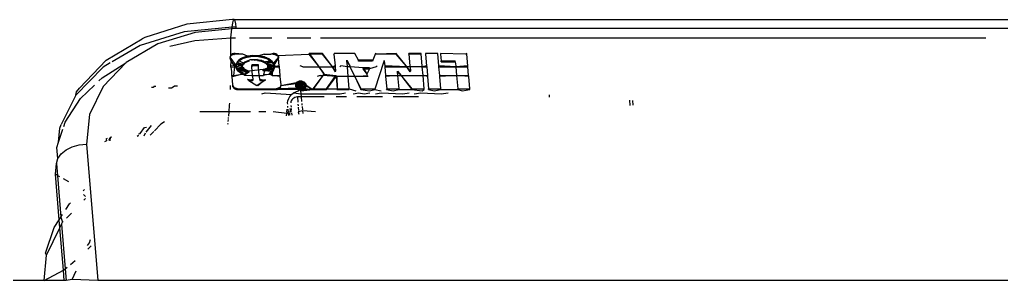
# Model space of a CAD drawing. Extents: x -4.2 to 4.2, y -5.7 to 5.7.
# Drawn here: x 2.15801 to 2.18854, y 1.26868 to 1.2768 of the extents above; entities that cross this region are included whole.
import ezdxf

# ---------------------------------------------------------------- set-up
doc = ezdxf.new("R2010")
doc.units = 0
doc.layers.get('0').update_dxf_attribs({"linetype": 'CONTINUOUS'})

msp = doc.modelspace()

# ---------------------------------------------------------------- linework, layer by layer
for p, q in [((2.163211, 1.276653), (2.161909, 1.276239)), ((2.164621, 1.276563), (2.163128, 1.276419)), ((2.164636, 1.2768), (2.163211, 1.276653)), ((2.164615, 1.276513), (2.164621, 1.276563)), ((2.164737, 1.276525), (2.164615, 1.276513)), ((2.164621, 1.276563), (2.164639, 1.276697)), ((2.164733, 1.276563), (2.164621, 1.276563)), ((2.164681, 1.2768), (2.164636, 1.2768)), ((2.164639, 1.276697), (2.164659, 1.276777)), ((2.164659, 1.276777), (2.164681, 1.2768)), ((2.164681, 1.2768), (2.197335, 1.2768)), ((2.164681, 1.2768), (2.164702, 1.276763)), ((2.164702, 1.276763), (2.164721, 1.276669)), ((2.164721, 1.276669), (2.164733, 1.276563)), ((2.164733, 1.276563), (2.164737, 1.276525)), ((2.197392, 1.276525), (2.164737, 1.276525)), ((2.163128, 1.276419), (2.161761, 1.275995)), ((2.161909, 1.276239), (2.161819, 1.276203)), ((2.163468, 1.276402), (2.162306, 1.276041)), ((2.163459, 1.276147), (2.164585, 1.276229)), ((2.164615, 1.276513), (2.163468, 1.276402)), ((2.164579, 1.275686), (2.164585, 1.276229)), ((2.164585, 1.276229), (2.164615, 1.276513)), ((2.164585, 1.276229), (2.164728, 1.276229)), ((2.165161, 1.276229), (2.165856, 1.276229)), ((2.166328, 1.276229), (2.167071, 1.276229)), ((2.167371, 1.276229), (2.18805, 1.276229)), ((2.160702, 1.275535), (2.161819, 1.276203)), ((2.161761, 1.275995), (2.160892, 1.275484)), ((2.162306, 1.276041), (2.16133, 1.275467)), ((2.162683, 1.275972), (2.163459, 1.276147)), ((2.164562, 1.275627), (2.164559, 1.275599)), ((2.164565, 1.275657), (2.164562, 1.275627)), ((2.164562, 1.27563), (2.164565, 1.275657)), ((2.164588, 1.275584), (2.164562, 1.275627)), ((2.164579, 1.275686), (2.164565, 1.275657)), ((2.164576, 1.275659), (2.164579, 1.275686)), ((2.164602, 1.27571), (2.164579, 1.275686)), ((2.164634, 1.275729), (2.164602, 1.27571)), ((2.164602, 1.27571), (2.164645, 1.275706)), ((2.164634, 1.275729), (2.164714, 1.275745)), ((2.164672, 1.275741), (2.164634, 1.275729)), ((2.16467, 1.275714), (2.164634, 1.275729)), ((2.16467, 1.275714), (2.164645, 1.275706)), ((2.16467, 1.275714), (2.164714, 1.275745)), ((2.16467, 1.275714), (2.164672, 1.275741)), ((2.164711, 1.275718), (2.16467, 1.275714)), ((2.164714, 1.275745), (2.164672, 1.275741)), ((2.164711, 1.275718), (2.164672, 1.275741)), ((2.164711, 1.275718), (2.164714, 1.275745)), ((2.164958, 1.275718), (2.164711, 1.275718)), ((2.164958, 1.275718), (2.164714, 1.275745)), ((2.164943, 1.275611), (2.164881, 1.275577)), ((2.16494, 1.275584), (2.165091, 1.275634)), ((2.16494, 1.275584), (2.164943, 1.275611)), ((2.165093, 1.275661), (2.164943, 1.275611)), ((2.165091, 1.275634), (2.164943, 1.275611)), ((2.165093, 1.275661), (2.164958, 1.275718)), ((2.165091, 1.275634), (2.165093, 1.275661)), ((2.165091, 1.275634), (2.165263, 1.275656)), ((2.165266, 1.275684), (2.165093, 1.275661)), ((2.165263, 1.275656), (2.165093, 1.275661)), ((2.165263, 1.275656), (2.165266, 1.275684)), ((2.165263, 1.275656), (2.165443, 1.275649)), ((2.165446, 1.275676), (2.165266, 1.275684)), ((2.165443, 1.275649), (2.165266, 1.275684)), ((2.165443, 1.275649), (2.165446, 1.275676)), ((2.165443, 1.275649), (2.165612, 1.275613)), ((2.165618, 1.275718), (2.165446, 1.275676)), ((2.165615, 1.27564), (2.165446, 1.275676)), ((2.165612, 1.275613), (2.165446, 1.275676)), ((2.165612, 1.275613), (2.165615, 1.27564)), ((2.165612, 1.275613), (2.165689, 1.275585)), ((2.165692, 1.275612), (2.165615, 1.27564)), ((2.165689, 1.275585), (2.165615, 1.27564)), ((2.165618, 1.275718), (2.165823, 1.275718)), ((2.165689, 1.275585), (2.165692, 1.275612)), ((2.16576, 1.275579), (2.165692, 1.275612)), ((2.165757, 1.275551), (2.165692, 1.275612)), ((2.165896, 1.275745), (2.165823, 1.275718)), ((2.165893, 1.275718), (2.165823, 1.275718)), ((2.165893, 1.275718), (2.165896, 1.275745)), ((2.165893, 1.275718), (2.165936, 1.275714)), ((2.165936, 1.275714), (2.165893, 1.275718)), ((2.165936, 1.275714), (2.165896, 1.275745)), ((2.165979, 1.275729), (2.165896, 1.275745)), ((2.165938, 1.275741), (2.165896, 1.275745)), ((2.165936, 1.275714), (2.165896, 1.275745)), ((2.165899, 1.275424), (2.166068, 1.275627)), ((2.166068, 1.275627), (2.165924, 1.275403)), ((2.165936, 1.275714), (2.165938, 1.275741)), ((2.165972, 1.275703), (2.165936, 1.275714)), ((2.165979, 1.275729), (2.165938, 1.275741)), ((2.165974, 1.275703), (2.165938, 1.275741)), ((2.166014, 1.27571), (2.165972, 1.275703)), ((2.165972, 1.275703), (2.166011, 1.275683)), ((2.165976, 1.275704), (2.165979, 1.275729)), ((2.166014, 1.27571), (2.165979, 1.275729)), ((2.165994, 1.275707), (2.165979, 1.275729)), ((2.166011, 1.275683), (2.166041, 1.275686)), ((2.16606, 1.275657), (2.166011, 1.275683)), ((2.166041, 1.275686), (2.166014, 1.27571)), ((2.166039, 1.275659), (2.166026, 1.275684)), ((2.166039, 1.275659), (2.166041, 1.275686)), ((2.166041, 1.275686), (2.167008, 1.275718)), ((2.16606, 1.275657), (2.166041, 1.275686)), ((2.166057, 1.27563), (2.166041, 1.275686)), ((2.166057, 1.27563), (2.16606, 1.275657)), ((2.166068, 1.275627), (2.16606, 1.275657)), ((2.166065, 1.275599), (2.16606, 1.275657)), ((2.166065, 1.275599), (2.166068, 1.275627)), ((2.167008, 1.275718), (2.167011, 1.275745)), ((2.167427, 1.275718), (2.167008, 1.275718)), ((2.167008, 1.275718), (2.167298, 1.275357)), ((2.16743, 1.275745), (2.167011, 1.275745)), ((2.167011, 1.275745), (2.167298, 1.275357)), ((2.167427, 1.275718), (2.16743, 1.275745)), ((2.167717, 1.275357), (2.167427, 1.275718)), ((2.167717, 1.275357), (2.16743, 1.275745)), ((2.167787, 1.275718), (2.16779, 1.275745)), ((2.167787, 1.275718), (2.167823, 1.275357)), ((2.168432, 1.275745), (2.16779, 1.275745)), ((2.168553, 1.275536), (2.168432, 1.275745)), ((2.169077, 1.275745), (2.168991, 1.275536)), ((2.169112, 1.275718), (2.169077, 1.275745)), ((2.169718, 1.275745), (2.169112, 1.275718)), ((2.169716, 1.275718), (2.169112, 1.275718)), ((2.169716, 1.275718), (2.169718, 1.275745)), ((2.170033, 1.275357), (2.169716, 1.275718)), ((2.170033, 1.275357), (2.169718, 1.275745)), ((2.170115, 1.275718), (2.170118, 1.275745)), ((2.170496, 1.275718), (2.170115, 1.275718)), ((2.170115, 1.275718), (2.17015, 1.275357)), ((2.170499, 1.275745), (2.170118, 1.275745)), ((2.170496, 1.275718), (2.170499, 1.275745)), ((2.170531, 1.275357), (2.170496, 1.275718)), ((2.170636, 1.275745), (2.170633, 1.275718)), ((2.170633, 1.275718), (2.170668, 1.275357)), ((2.171017, 1.275745), (2.170636, 1.275745)), ((2.171049, 1.275357), (2.171017, 1.275745)), ((2.171103, 1.275745), (2.1711, 1.275718)), ((2.1711, 1.275718), (2.171122, 1.275516)), ((2.171879, 1.275718), (2.171103, 1.275745)), ((2.171922, 1.275745), (2.171879, 1.275718)), ((2.171919, 1.275718), (2.171879, 1.275718)), ((2.171919, 1.275718), (2.171922, 1.275745)), ((2.171949, 1.275357), (2.171919, 1.275718)), ((2.160613, 1.27532), (2.159762, 1.274441)), ((2.159878, 1.274668), (2.160702, 1.275535)), ((2.160576, 1.274984), (2.161311, 1.275448)), ((2.161311, 1.275448), (2.160607, 1.27472)), ((2.160831, 1.275448), (2.160613, 1.27532)), ((2.16133, 1.275467), (2.161311, 1.275448)), ((2.164588, 1.275509), (2.164559, 1.275599)), ((2.16458, 1.275346), (2.164588, 1.275509)), ((2.16469, 1.275357), (2.16458, 1.275346)), ((2.164582, 1.275318), (2.16458, 1.275346)), ((2.164582, 1.275318), (2.164692, 1.275329)), ((2.164582, 1.275318), (2.164599, 1.275182)), ((2.164745, 1.275374), (2.164588, 1.275584)), ((2.16469, 1.275357), (2.164588, 1.275509)), ((2.164692, 1.275329), (2.164658, 1.275059)), ((2.16469, 1.275357), (2.164692, 1.275329)), ((2.164744, 1.275325), (2.16469, 1.275357)), ((2.164692, 1.275329), (2.164744, 1.275325)), ((2.164744, 1.275325), (2.164745, 1.275374)), ((2.164744, 1.275325), (2.164747, 1.275352)), ((2.164779, 1.275329), (2.164744, 1.275325)), ((2.164758, 1.275276), (2.164744, 1.275325)), ((2.16476, 1.275303), (2.164744, 1.275325)), ((2.164744, 1.275325), (2.16476, 1.275303)), ((2.164748, 1.275401), (2.164745, 1.275374)), ((2.164745, 1.275374), (2.164748, 1.275401)), ((2.164779, 1.275329), (2.164745, 1.275374)), ((2.164747, 1.275352), (2.16476, 1.275303)), ((2.164762, 1.275449), (2.164748, 1.275401)), ((2.164951, 1.275406), (2.164748, 1.275401)), ((2.164875, 1.275357), (2.164748, 1.275401)), ((2.164944, 1.275318), (2.164758, 1.275276)), ((2.164758, 1.275276), (2.16476, 1.275303)), ((2.164759, 1.275422), (2.164762, 1.275449)), ((2.164965, 1.275408), (2.164759, 1.275422)), ((2.16476, 1.275303), (2.164787, 1.275255)), ((2.164789, 1.275495), (2.164762, 1.275449)), ((2.164762, 1.275449), (2.164786, 1.275468)), ((2.164786, 1.275468), (2.164762, 1.275449)), ((2.164875, 1.275357), (2.164779, 1.275329)), ((2.164786, 1.275468), (2.164826, 1.275511)), ((2.164786, 1.275468), (2.164789, 1.275495)), ((2.164951, 1.275406), (2.164786, 1.275468)), ((2.164829, 1.275538), (2.164789, 1.275495)), ((2.164826, 1.275511), (2.164789, 1.275495)), ((2.164826, 1.275511), (2.164878, 1.27555)), ((2.164826, 1.275511), (2.164829, 1.275538)), ((2.16499, 1.275435), (2.164826, 1.275511)), ((2.164881, 1.275577), (2.164829, 1.275538)), ((2.164878, 1.27555), (2.164829, 1.275538)), ((2.164948, 1.275379), (2.164875, 1.275357)), ((2.164944, 1.275318), (2.164875, 1.275357)), ((2.164941, 1.275348), (2.164875, 1.275357)), ((2.164878, 1.27555), (2.16494, 1.275584)), ((2.164878, 1.27555), (2.164881, 1.275577)), ((2.16494, 1.275584), (2.164881, 1.275577)), ((2.164941, 1.275348), (2.164951, 1.275406)), ((2.164941, 1.275348), (2.164948, 1.275379)), ((2.164941, 1.275348), (2.164948, 1.275379)), ((2.164941, 1.275348), (2.164944, 1.275376)), ((2.164944, 1.275318), (2.164941, 1.275348)), ((2.164944, 1.275318), (2.164941, 1.275348)), ((2.164944, 1.275318), (2.164944, 1.275376)), ((2.164944, 1.275318), (2.164947, 1.275345)), ((2.164979, 1.275285), (2.164944, 1.275318)), ((2.164955, 1.275287), (2.164944, 1.275318)), ((2.164955, 1.275287), (2.164947, 1.275345)), ((2.164948, 1.275379), (2.164967, 1.275435)), ((2.164948, 1.275379), (2.164965, 1.275408)), ((2.164948, 1.275379), (2.164951, 1.275406)), ((2.164948, 1.275379), (2.164951, 1.275406)), ((2.164951, 1.275406), (2.16499, 1.275435)), ((2.164955, 1.275287), (2.164958, 1.275315)), ((2.164976, 1.275258), (2.164958, 1.275315)), ((2.164965, 1.275408), (2.164993, 1.275462)), ((2.164965, 1.275408), (2.16499, 1.275435)), ((2.164965, 1.275408), (2.164967, 1.275435)), ((2.16499, 1.275435), (2.165026, 1.275487)), ((2.16499, 1.275435), (2.164993, 1.275462)), ((2.16499, 1.275435), (2.164993, 1.275462)), ((2.165023, 1.27546), (2.16499, 1.275435)), ((2.16499, 1.275435), (2.165023, 1.27546)), ((2.164993, 1.275462), (2.165026, 1.275487)), ((2.165023, 1.27546), (2.165067, 1.275509)), ((2.165023, 1.27546), (2.165026, 1.275487)), ((2.165064, 1.275482), (2.165023, 1.27546)), ((2.165023, 1.27546), (2.165064, 1.275482)), ((2.165026, 1.275487), (2.165067, 1.275509)), ((2.165064, 1.275482), (2.165162, 1.275514)), ((2.165064, 1.275482), (2.165115, 1.275512)), ((2.165064, 1.275482), (2.165067, 1.275509)), ((2.165067, 1.275509), (2.165167, 1.275542)), ((2.165167, 1.275542), (2.165284, 1.275557)), ((2.165406, 1.275554), (2.165167, 1.275542)), ((2.165406, 1.275526), (2.165167, 1.275542)), ((2.165231, 1.275396), (2.165228, 1.275369)), ((2.165228, 1.275369), (2.16544, 1.275369)), ((2.165231, 1.275329), (2.165228, 1.275369)), ((2.165443, 1.275396), (2.165231, 1.275396)), ((2.165231, 1.275396), (2.165231, 1.275329)), ((2.16544, 1.275369), (2.165231, 1.275396)), ((2.165254, 1.275059), (2.165231, 1.275329)), ((2.165235, 1.27554), (2.165284, 1.275557)), ((2.165284, 1.275557), (2.165406, 1.275554)), ((2.165321, 1.275538), (2.165406, 1.275554)), ((2.165406, 1.275554), (2.165522, 1.275532)), ((2.165522, 1.275532), (2.165406, 1.275526)), ((2.165406, 1.275526), (2.165519, 1.275505)), ((2.16544, 1.275369), (2.165443, 1.275396)), ((2.165443, 1.275329), (2.16544, 1.275369)), ((2.165443, 1.275329), (2.165443, 1.275396)), ((2.165465, 1.275059), (2.165443, 1.275329)), ((2.165519, 1.275505), (2.165522, 1.275532)), ((2.165519, 1.275505), (2.165574, 1.275515)), ((2.165519, 1.275505), (2.165574, 1.275515)), ((2.165519, 1.275505), (2.165571, 1.275488)), ((2.165522, 1.275532), (2.165574, 1.275515)), ((2.165571, 1.275488), (2.165574, 1.275515)), ((2.165571, 1.275488), (2.165816, 1.275513)), ((2.165571, 1.275488), (2.16562, 1.275494)), ((2.165571, 1.275488), (2.165617, 1.275467)), ((2.165574, 1.275515), (2.16562, 1.275494)), ((2.165574, 1.275515), (2.165617, 1.275467)), ((2.165617, 1.275467), (2.16562, 1.275494)), ((2.165617, 1.275467), (2.16566, 1.27547)), ((2.165617, 1.275467), (2.165657, 1.275443)), ((2.165617, 1.275467), (2.165657, 1.275443)), ((2.16562, 1.275494), (2.16566, 1.27547)), ((2.165657, 1.275443), (2.16566, 1.27547)), ((2.165657, 1.275443), (2.165692, 1.275443)), ((2.165657, 1.275443), (2.165689, 1.275416)), ((2.165657, 1.275443), (2.165692, 1.275443)), ((2.16566, 1.27547), (2.165692, 1.275443)), ((2.165689, 1.275585), (2.165757, 1.275551)), ((2.165689, 1.275416), (2.165692, 1.275443)), ((2.165689, 1.275416), (2.165899, 1.275424)), ((2.165689, 1.275416), (2.165712, 1.275387)), ((2.165689, 1.275416), (2.165715, 1.275414)), ((2.165692, 1.275443), (2.165816, 1.275513)), ((2.165692, 1.275443), (2.165863, 1.27547)), ((2.165692, 1.275443), (2.165715, 1.275414)), ((2.165712, 1.275387), (2.165899, 1.275424)), ((2.165715, 1.275414), (2.165712, 1.275387)), ((2.165712, 1.275387), (2.165715, 1.275414)), ((2.165712, 1.275387), (2.165921, 1.275375)), ((2.165712, 1.275387), (2.165727, 1.275357)), ((2.165712, 1.275387), (2.165727, 1.275357)), ((2.165715, 1.275414), (2.165899, 1.275424)), ((2.165727, 1.275357), (2.16573, 1.275384)), ((2.165727, 1.275357), (2.165921, 1.275375)), ((2.165727, 1.275357), (2.16593, 1.275326)), ((2.165727, 1.275357), (2.165731, 1.275323)), ((2.165727, 1.275357), (2.165733, 1.275326)), ((2.165728, 1.275296), (2.16593, 1.275326)), ((2.165733, 1.275326), (2.165728, 1.275296)), ((2.165731, 1.275323), (2.165728, 1.275296)), ((2.165728, 1.275296), (2.165731, 1.275323)), ((2.165733, 1.275326), (2.165735, 1.275354)), ((2.165733, 1.275326), (2.16593, 1.275326)), ((2.165757, 1.275551), (2.16576, 1.275579)), ((2.165757, 1.275551), (2.165816, 1.275513)), ((2.165818, 1.27554), (2.16576, 1.275579)), ((2.165816, 1.275513), (2.16576, 1.275579)), ((2.165816, 1.275513), (2.165818, 1.27554)), ((2.165816, 1.275513), (2.165863, 1.27547)), ((2.165866, 1.275497), (2.165818, 1.27554)), ((2.165863, 1.27547), (2.165818, 1.27554)), ((2.165863, 1.27547), (2.165866, 1.275497)), ((2.165863, 1.27547), (2.165899, 1.275424)), ((2.165901, 1.275451), (2.165866, 1.275497)), ((2.165899, 1.275424), (2.165866, 1.275497)), ((2.165899, 1.275424), (2.165901, 1.275451)), ((2.165899, 1.275424), (2.165921, 1.275375)), ((2.165924, 1.275403), (2.165901, 1.275451)), ((2.165921, 1.275375), (2.165901, 1.275451)), ((2.165908, 1.27523), (2.165929, 1.275304)), ((2.165911, 1.275257), (2.16593, 1.275326)), ((2.165921, 1.275375), (2.165924, 1.275403)), ((2.165921, 1.275375), (2.165924, 1.275403)), ((2.165921, 1.275375), (2.16593, 1.275326)), ((2.165924, 1.275403), (2.165944, 1.275357)), ((2.16593, 1.275326), (2.165924, 1.275403)), ((2.165926, 1.275277), (2.165933, 1.275353)), ((2.16593, 1.275326), (2.165926, 1.275277)), ((2.165926, 1.275277), (2.165929, 1.275304)), ((2.165929, 1.275304), (2.165933, 1.275353)), ((2.165944, 1.275357), (2.16593, 1.275326)), ((2.166085, 1.275357), (2.16593, 1.275326)), ((2.16593, 1.275326), (2.165933, 1.275353)), ((2.16593, 1.275326), (2.166088, 1.275329)), ((2.166085, 1.275357), (2.166065, 1.275599)), ((2.166088, 1.275329), (2.166085, 1.275357)), ((2.16611, 1.275059), (2.166088, 1.275329)), ((2.166819, 1.275329), (2.16674, 1.275357)), ((2.166819, 1.275329), (2.167319, 1.275329)), ((2.167298, 1.275357), (2.167319, 1.275329)), ((2.167319, 1.275329), (2.167472, 1.275122)), ((2.167319, 1.275329), (2.167469, 1.275095)), ((2.167319, 1.275329), (2.167738, 1.275329)), ((2.167738, 1.275329), (2.167717, 1.275357)), ((2.167823, 1.275357), (2.167738, 1.275329)), ((2.167836, 1.275197), (2.167738, 1.275329)), ((2.167833, 1.27517), (2.167738, 1.275329)), ((2.167738, 1.275329), (2.167825, 1.275329)), ((2.167823, 1.275357), (2.167825, 1.275329)), ((2.167825, 1.275329), (2.167836, 1.275197)), ((2.167974, 1.275329), (2.168003, 1.275357)), ((2.168206, 1.275329), (2.168003, 1.275357)), ((2.168186, 1.275508), (2.168189, 1.275535)), ((2.168186, 1.275508), (2.168276, 1.275357)), ((2.168204, 1.275357), (2.168186, 1.275508)), ((2.168189, 1.275535), (2.168276, 1.275357)), ((2.168206, 1.275329), (2.168204, 1.275357)), ((2.16829, 1.275329), (2.168206, 1.275329)), ((2.168231, 1.275031), (2.168206, 1.275329)), ((2.168276, 1.275357), (2.16829, 1.275329)), ((2.168691, 1.275295), (2.16829, 1.275329)), ((2.168437, 1.275031), (2.16829, 1.275329)), ((2.16855, 1.275509), (2.168553, 1.275536)), ((2.168988, 1.275509), (2.16855, 1.275509)), ((2.168991, 1.275536), (2.168553, 1.275536)), ((2.169098, 1.275329), (2.168888, 1.275268)), ((2.168991, 1.275536), (2.168988, 1.275509)), ((2.169065, 1.274645), (2.169351, 1.275508)), ((2.169133, 1.275357), (2.169098, 1.275329)), ((2.169351, 1.275508), (2.169354, 1.275535)), ((2.169351, 1.275508), (2.169364, 1.275357)), ((2.170056, 1.275329), (2.169364, 1.275357)), ((2.169364, 1.275357), (2.169366, 1.275329)), ((2.169366, 1.275329), (2.170056, 1.275329)), ((2.169366, 1.275329), (2.169389, 1.275059)), ((2.170056, 1.275329), (2.170033, 1.275357)), ((2.170163, 1.275197), (2.170056, 1.275329)), ((2.17016, 1.27517), (2.170056, 1.275329)), ((2.170152, 1.275329), (2.170056, 1.275329)), ((2.17015, 1.275357), (2.170152, 1.275329)), ((2.170152, 1.275329), (2.170163, 1.275197)), ((2.170533, 1.275329), (2.170152, 1.275329)), ((2.170533, 1.275329), (2.170531, 1.275357)), ((2.170668, 1.275357), (2.170533, 1.275329)), ((2.170533, 1.275329), (2.170671, 1.275329)), ((2.170556, 1.275059), (2.170533, 1.275329)), ((2.170668, 1.275357), (2.170671, 1.275329)), ((2.170671, 1.275329), (2.170693, 1.275059)), ((2.171576, 1.275329), (2.171049, 1.275357)), ((2.171052, 1.275329), (2.171049, 1.275357)), ((2.171052, 1.275329), (2.171576, 1.275329)), ((2.171074, 1.275059), (2.171052, 1.275329)), ((2.171119, 1.275488), (2.171122, 1.275516)), ((2.171119, 1.275488), (2.171557, 1.275488)), ((2.171122, 1.275516), (2.17156, 1.275516)), ((2.171557, 1.275488), (2.17156, 1.275516)), ((2.171557, 1.275488), (2.171574, 1.275357)), ((2.171574, 1.275357), (2.171576, 1.275329)), ((2.171949, 1.275357), (2.171576, 1.275329)), ((2.171576, 1.275329), (2.171952, 1.275329)), ((2.171576, 1.275329), (2.171598, 1.275059)), ((2.171952, 1.275329), (2.171949, 1.275357)), ((2.171974, 1.275059), (2.171952, 1.275329)), ((2.164599, 1.275182), (2.164604, 1.275054)), ((2.164604, 1.275054), (2.164658, 1.275059)), ((2.164604, 1.275054), (2.164607, 1.275025)), ((2.164661, 1.275031), (2.164607, 1.275025)), ((2.164607, 1.275025), (2.164634, 1.274763)), ((2.164658, 1.275059), (2.164936, 1.275103)), ((2.164658, 1.275059), (2.164661, 1.275031)), ((2.164936, 1.275103), (2.164661, 1.275031)), ((2.164955, 1.275287), (2.164758, 1.275276)), ((2.164784, 1.275228), (2.164758, 1.275276)), ((2.164787, 1.275255), (2.164758, 1.275276)), ((2.164758, 1.275276), (2.164787, 1.275255)), ((2.164784, 1.275228), (2.164787, 1.275255)), ((2.164823, 1.275183), (2.164784, 1.275228)), ((2.164826, 1.27521), (2.164784, 1.275228)), ((2.164784, 1.275228), (2.164826, 1.27521)), ((2.164976, 1.275258), (2.164787, 1.275255)), ((2.164787, 1.275255), (2.164826, 1.27521)), ((2.165006, 1.275231), (2.164823, 1.275183)), ((2.164823, 1.275183), (2.164826, 1.27521)), ((2.165043, 1.275206), (2.164823, 1.275183)), ((2.164874, 1.275141), (2.164823, 1.275183)), ((2.164823, 1.275183), (2.164877, 1.275168)), ((2.164976, 1.275258), (2.164826, 1.27521)), ((2.164826, 1.27521), (2.164877, 1.275168)), ((2.165088, 1.275184), (2.164874, 1.275141)), ((2.164874, 1.275141), (2.164877, 1.275168)), ((2.164936, 1.275103), (2.164874, 1.275141)), ((2.164874, 1.275141), (2.164939, 1.275131)), ((2.164877, 1.275168), (2.164939, 1.275131)), ((2.164936, 1.275103), (2.164939, 1.275131)), ((2.165006, 1.275071), (2.164936, 1.275103)), ((2.164936, 1.275103), (2.165009, 1.275098)), ((2.164936, 1.275103), (2.165009, 1.275098)), ((2.164939, 1.275131), (2.165009, 1.275098)), ((2.164976, 1.275258), (2.164955, 1.275287)), ((2.164976, 1.275258), (2.164979, 1.275285)), ((2.165006, 1.275231), (2.164976, 1.275258)), ((2.165006, 1.275231), (2.164976, 1.275258)), ((2.165009, 1.275258), (2.164979, 1.275285)), ((2.165006, 1.275231), (2.164979, 1.275285)), ((2.165006, 1.275231), (2.165009, 1.275258)), ((2.165043, 1.275206), (2.165006, 1.275231)), ((2.165006, 1.275071), (2.165141, 1.275192)), ((2.165138, 1.275165), (2.165006, 1.275071)), ((2.165009, 1.275098), (2.165006, 1.275071)), ((2.165006, 1.275071), (2.165254, 1.275059)), ((2.165046, 1.275233), (2.165009, 1.275258)), ((2.165043, 1.275206), (2.165009, 1.275258)), ((2.165009, 1.275098), (2.165088, 1.275184)), ((2.165043, 1.275206), (2.165046, 1.275233)), ((2.165088, 1.275184), (2.165043, 1.275206)), ((2.165091, 1.275211), (2.165046, 1.275233)), ((2.165088, 1.275184), (2.165046, 1.275233)), ((2.165088, 1.275184), (2.165091, 1.275211)), ((2.165088, 1.275184), (2.165141, 1.275192)), ((2.165088, 1.275184), (2.165138, 1.275165)), ((2.165138, 1.275165), (2.165088, 1.275184)), ((2.165141, 1.275192), (2.165091, 1.275211)), ((2.165138, 1.275165), (2.165091, 1.275211)), ((2.165141, 1.275192), (2.165138, 1.275165)), ((2.165582, 1.275241), (2.165141, 1.275192)), ((2.165256, 1.275031), (2.165254, 1.275059)), ((2.165254, 1.275059), (2.165465, 1.275059)), ((2.165256, 1.275031), (2.165269, 1.274932)), ((2.165468, 1.275031), (2.165465, 1.275059)), ((2.165465, 1.275059), (2.165592, 1.275058)), ((2.165481, 1.274932), (2.165468, 1.275031)), ((2.165582, 1.275241), (2.165579, 1.275214)), ((2.165623, 1.27519), (2.165579, 1.275214)), ((2.165579, 1.275214), (2.165623, 1.27519)), ((2.165582, 1.275241), (2.165728, 1.275296)), ((2.165695, 1.275265), (2.165582, 1.275241)), ((2.165623, 1.27519), (2.165582, 1.275241)), ((2.165626, 1.275217), (2.165582, 1.275241)), ((2.165664, 1.27524), (2.165582, 1.275241)), ((2.165778, 1.275105), (2.165592, 1.275058)), ((2.165595, 1.275085), (2.165592, 1.275058)), ((2.165623, 1.27519), (2.165595, 1.275085)), ((2.165595, 1.275085), (2.165778, 1.275105)), ((2.165623, 1.27519), (2.165626, 1.275217)), ((2.165623, 1.27519), (2.165662, 1.275213)), ((2.165662, 1.275213), (2.165623, 1.27519)), ((2.165664, 1.27524), (2.165626, 1.275217)), ((2.165662, 1.275213), (2.165626, 1.275217)), ((2.165662, 1.275213), (2.165664, 1.27524)), ((2.165692, 1.275238), (2.165662, 1.275213)), ((2.165662, 1.275213), (2.165877, 1.275184)), ((2.165695, 1.275265), (2.165664, 1.27524)), ((2.165692, 1.275238), (2.165664, 1.27524)), ((2.165715, 1.275266), (2.165692, 1.275238)), ((2.165692, 1.275238), (2.165695, 1.275265)), ((2.165692, 1.275238), (2.165908, 1.27523)), ((2.165718, 1.275293), (2.165695, 1.275265)), ((2.165728, 1.275296), (2.165715, 1.275266)), ((2.165715, 1.275266), (2.165718, 1.275293)), ((2.165715, 1.275266), (2.165926, 1.275277)), ((2.165715, 1.275266), (2.165908, 1.27523)), ((2.165728, 1.275296), (2.165926, 1.275277)), ((2.165778, 1.275105), (2.165836, 1.275169)), ((2.165833, 1.275142), (2.165778, 1.275105)), ((2.165781, 1.275132), (2.165778, 1.275105)), ((2.165778, 1.275105), (2.165813, 1.275085)), ((2.165781, 1.275132), (2.165836, 1.275169)), ((2.165863, 1.275058), (2.165781, 1.275132)), ((2.165866, 1.275085), (2.165781, 1.275132)), ((2.165863, 1.275058), (2.165813, 1.275085)), ((2.165813, 1.275085), (2.165866, 1.275085)), ((2.165833, 1.275142), (2.16588, 1.275211)), ((2.165877, 1.275184), (2.165833, 1.275142)), ((2.165833, 1.275142), (2.165836, 1.275169)), ((2.165833, 1.275142), (2.165866, 1.275085)), ((2.165836, 1.275169), (2.16588, 1.275211)), ((2.165836, 1.275169), (2.165866, 1.275085)), ((2.165866, 1.275085), (2.165863, 1.275058)), ((2.165863, 1.275058), (2.16611, 1.275059)), ((2.166113, 1.275031), (2.165863, 1.275058)), ((2.16588, 1.275211), (2.165866, 1.275085)), ((2.165877, 1.275184), (2.165911, 1.275257)), ((2.165908, 1.27523), (2.165877, 1.275184)), ((2.165877, 1.275184), (2.16588, 1.275211)), ((2.16588, 1.275211), (2.165911, 1.275257)), ((2.165926, 1.275277), (2.165908, 1.27523)), ((2.165911, 1.275257), (2.165908, 1.27523)), ((2.165908, 1.27523), (2.165911, 1.275257)), ((2.166113, 1.275031), (2.16611, 1.275059)), ((2.16614, 1.274763), (2.166113, 1.275031)), ((2.167423, 1.275031), (2.167132, 1.274618)), ((2.167423, 1.275031), (2.167134, 1.274645)), ((2.167355, 1.275059), (2.167267, 1.275031)), ((2.167355, 1.275059), (2.167443, 1.275059)), ((2.167443, 1.275059), (2.167423, 1.275031)), ((2.167472, 1.275122), (2.167443, 1.275059)), ((2.167469, 1.275095), (2.167443, 1.275059)), ((2.16785, 1.275031), (2.167443, 1.275059)), ((2.167472, 1.275122), (2.167469, 1.275095)), ((2.167469, 1.275095), (2.167847, 1.27506)), ((2.167551, 1.274618), (2.16785, 1.275031)), ((2.167554, 1.274645), (2.167847, 1.27506)), ((2.167833, 1.27517), (2.167836, 1.275197)), ((2.16785, 1.275031), (2.167847, 1.27506)), ((2.167847, 1.27506), (2.167877, 1.275031)), ((2.16785, 1.275031), (2.167882, 1.274645)), ((2.168231, 1.275031), (2.167877, 1.275031)), ((2.167877, 1.275031), (2.167882, 1.274645)), ((2.168263, 1.274645), (2.168231, 1.275031)), ((2.168437, 1.275031), (2.168231, 1.275031)), ((2.168437, 1.275031), (2.168828, 1.275059)), ((2.168437, 1.275031), (2.168627, 1.274645)), ((2.168437, 1.275031), (2.168624, 1.274618)), ((2.168845, 1.275031), (2.168437, 1.275031)), ((2.168691, 1.275295), (2.168689, 1.275268)), ((2.168689, 1.275268), (2.168888, 1.275268)), ((2.168689, 1.275268), (2.168808, 1.275095)), ((2.168891, 1.275295), (2.168691, 1.275295)), ((2.168691, 1.275295), (2.168808, 1.275095)), ((2.168888, 1.275268), (2.168691, 1.275295)), ((2.168888, 1.275268), (2.168691, 1.275295)), ((2.168888, 1.275268), (2.168808, 1.275095)), ((2.168828, 1.275059), (2.168808, 1.275095)), ((2.168891, 1.275295), (2.168888, 1.275268)), ((2.169389, 1.275059), (2.169775, 1.275059)), ((2.169389, 1.275059), (2.169391, 1.275031)), ((2.169775, 1.275059), (2.169391, 1.275031)), ((2.169391, 1.275031), (2.169428, 1.274645)), ((2.169761, 1.275166), (2.169764, 1.275193)), ((2.169761, 1.275166), (2.169873, 1.275059)), ((2.169775, 1.275059), (2.169761, 1.275166)), ((2.169764, 1.275193), (2.169873, 1.275059)), ((2.169775, 1.275059), (2.169873, 1.275059)), ((2.169809, 1.274645), (2.169775, 1.275059)), ((2.169873, 1.275059), (2.169896, 1.275031)), ((2.169873, 1.275059), (2.170556, 1.275059)), ((2.169896, 1.275031), (2.170209, 1.274645)), ((2.169896, 1.275031), (2.170207, 1.274618)), ((2.17016, 1.27517), (2.170163, 1.275197)), ((2.170556, 1.275059), (2.170693, 1.275059)), ((2.170696, 1.275031), (2.170556, 1.275059)), ((2.170591, 1.274645), (2.170556, 1.275059)), ((2.170693, 1.275059), (2.170696, 1.275031)), ((2.170696, 1.275031), (2.170728, 1.274645)), ((2.171074, 1.275059), (2.171598, 1.275059)), ((2.171077, 1.275031), (2.171074, 1.275059)), ((2.171598, 1.275059), (2.171077, 1.275031)), ((2.171109, 1.274645), (2.171077, 1.275031)), ((2.171598, 1.275059), (2.171974, 1.275059)), ((2.171977, 1.275031), (2.171598, 1.275059)), ((2.171598, 1.275059), (2.171633, 1.274645)), ((2.171977, 1.275031), (2.171974, 1.275059)), ((2.172014, 1.274645), (2.171977, 1.275031)), ((2.159907, 1.274341), (2.160342, 1.274759)), ((2.160607, 1.27472), (2.160185, 1.273849)), ((2.160476, 1.274888), (2.160576, 1.274984)), ((2.162188, 1.274726), (2.162177, 1.274683)), ((2.162188, 1.274726), (2.162252, 1.274727)), ((2.16273, 1.27467), (2.16282, 1.274729)), ((2.162922, 1.274729), (2.16282, 1.274729)), ((2.164565, 1.274627), (2.164571, 1.27475)), ((2.164634, 1.274763), (2.164642, 1.274733)), ((2.164639, 1.274706), (2.164642, 1.274733)), ((2.164642, 1.274733), (2.16466, 1.274704)), ((2.16466, 1.274704), (2.164658, 1.274677)), ((2.164658, 1.274677), (2.16466, 1.274704)), ((2.16466, 1.274704), (2.164685, 1.274653)), ((2.16466, 1.274704), (2.164688, 1.27468)), ((2.165142, 1.274905), (2.1651, 1.274932)), ((2.165267, 1.274905), (2.1651, 1.274932)), ((2.165269, 1.274932), (2.165142, 1.274905)), ((2.165142, 1.274905), (2.165267, 1.274905)), ((2.165142, 1.274905), (2.165391, 1.274746)), ((2.165269, 1.274932), (2.165267, 1.274905)), ((2.165391, 1.274746), (2.165613, 1.274905)), ((2.165613, 1.274905), (2.165419, 1.274741)), ((2.165481, 1.274932), (2.165478, 1.274905)), ((2.165478, 1.274905), (2.165613, 1.274905)), ((2.165613, 1.274905), (2.165481, 1.274932)), ((2.165648, 1.274905), (2.165481, 1.274932)), ((2.165613, 1.274905), (2.165651, 1.274932)), ((2.165648, 1.274905), (2.165613, 1.274905)), ((2.165651, 1.274932), (2.165648, 1.274905)), ((2.166123, 1.274704), (2.166097, 1.274653)), ((2.1661, 1.27468), (2.166123, 1.274704)), ((2.16612, 1.274677), (2.166123, 1.274704)), ((2.16612, 1.274677), (2.166123, 1.274704)), ((2.166123, 1.274704), (2.166137, 1.274733)), ((2.166134, 1.274706), (2.166137, 1.274733)), ((2.166664, 1.274839), (2.166137, 1.274736)), ((2.166609, 1.274796), (2.166137, 1.274733)), ((2.166137, 1.274733), (2.16614, 1.274763)), ((2.166595, 1.274767), (2.166592, 1.274736)), ((2.166595, 1.274763), (2.166592, 1.274736)), ((2.166592, 1.274736), (2.1666, 1.274706)), ((2.166609, 1.274796), (2.166595, 1.274767)), ((2.166598, 1.274794), (2.166595, 1.274763)), ((2.166598, 1.274794), (2.166595, 1.274767)), ((2.166625, 1.274789), (2.166595, 1.274763)), ((2.166629, 1.274738), (2.166595, 1.274763)), ((2.166595, 1.274763), (2.166603, 1.274733)), ((2.166612, 1.274823), (2.166598, 1.274794)), ((2.166598, 1.274794), (2.166636, 1.274813)), ((2.1666, 1.274706), (2.166603, 1.274733)), ((2.1666, 1.274706), (2.166619, 1.274677)), ((2.166603, 1.274733), (2.166645, 1.274714)), ((2.166603, 1.274733), (2.166621, 1.274704)), ((2.166612, 1.274823), (2.166609, 1.274796)), ((2.166632, 1.27482), (2.166609, 1.274796)), ((2.166635, 1.274847), (2.166612, 1.274823)), ((2.166612, 1.274823), (2.166656, 1.274833)), ((2.166621, 1.274704), (2.166619, 1.274677)), ((2.166625, 1.274789), (2.16662, 1.274736)), ((2.166623, 1.274763), (2.16662, 1.274736)), ((2.166622, 1.274762), (2.16662, 1.274736)), ((2.166698, 1.274732), (2.16662, 1.274736)), ((2.16662, 1.274736), (2.166626, 1.274711)), ((2.166717, 1.274724), (2.16662, 1.274736)), ((2.166621, 1.274704), (2.166668, 1.274694)), ((2.166621, 1.274704), (2.166649, 1.27468)), ((2.166636, 1.274813), (2.166622, 1.274762)), ((2.166622, 1.274762), (2.166625, 1.274789)), ((2.166634, 1.274785), (2.166622, 1.274762)), ((2.166622, 1.274762), (2.166717, 1.274724)), ((2.166625, 1.274789), (2.166623, 1.274763)), ((2.166623, 1.274763), (2.166626, 1.274711)), ((2.166623, 1.274763), (2.166629, 1.274738)), ((2.166636, 1.274813), (2.166625, 1.274789)), ((2.166629, 1.274738), (2.166626, 1.274711)), ((2.166626, 1.274711), (2.166698, 1.274732)), ((2.166685, 1.274713), (2.166626, 1.274711)), ((2.166626, 1.274711), (2.166642, 1.274687)), ((2.166629, 1.274738), (2.166642, 1.274687)), ((2.166629, 1.274738), (2.166645, 1.274714)), ((2.166703, 1.274851), (2.166632, 1.27482)), ((2.166635, 1.274847), (2.166632, 1.27482)), ((2.166664, 1.274839), (2.166632, 1.27482)), ((2.166656, 1.274833), (2.166634, 1.274785)), ((2.166636, 1.274813), (2.166634, 1.274785)), ((2.166653, 1.274806), (2.166634, 1.274785)), ((2.166634, 1.274785), (2.166674, 1.274799)), ((2.166634, 1.274785), (2.166717, 1.274724)), ((2.166667, 1.274866), (2.166635, 1.274847)), ((2.166635, 1.274847), (2.166683, 1.274848)), ((2.166635, 1.274847), (2.166664, 1.274839)), ((2.166656, 1.274833), (2.166636, 1.274813)), ((2.166645, 1.274714), (2.166642, 1.274687)), ((2.166642, 1.274687), (2.166685, 1.274713)), ((2.166712, 1.274694), (2.166642, 1.274687)), ((2.16669, 1.274694), (2.166642, 1.274687)), ((2.166645, 1.274714), (2.166665, 1.274667)), ((2.166645, 1.274714), (2.166668, 1.274694)), ((2.166683, 1.274848), (2.166653, 1.274806)), ((2.166656, 1.274833), (2.166653, 1.274806)), ((2.16668, 1.274821), (2.166653, 1.274806)), ((2.166653, 1.274806), (2.1667, 1.274799)), ((2.166683, 1.274848), (2.166656, 1.274833)), ((2.166667, 1.274866), (2.166664, 1.274839)), ((2.166703, 1.274851), (2.166664, 1.274839)), ((2.166665, 1.274667), (2.166712, 1.274694)), ((2.166668, 1.274694), (2.166665, 1.274667)), ((2.166705, 1.274878), (2.166667, 1.274866)), ((2.166667, 1.274866), (2.166714, 1.274858)), ((2.166667, 1.274866), (2.166703, 1.274851)), ((2.166668, 1.274694), (2.166694, 1.274651)), ((2.166668, 1.274694), (2.166697, 1.274678)), ((2.166674, 1.274799), (2.166703, 1.274826)), ((2.166674, 1.274799), (2.166677, 1.274826)), ((2.166674, 1.274799), (2.166717, 1.274724)), ((2.166677, 1.274826), (2.166736, 1.27477)), ((2.166677, 1.274826), (2.166715, 1.274764)), ((2.166717, 1.274724), (2.166677, 1.274826)), ((2.166714, 1.274858), (2.16668, 1.274821)), ((2.166683, 1.274848), (2.16668, 1.274821)), ((2.166711, 1.274831), (2.16668, 1.274821)), ((2.166814, 1.274821), (2.16668, 1.274821)), ((2.16668, 1.274821), (2.16679, 1.274799)), ((2.16668, 1.274821), (2.1667, 1.274799)), ((2.166714, 1.274858), (2.166683, 1.274848)), ((2.166685, 1.274713), (2.166691, 1.274748)), ((2.166689, 1.274729), (2.166713, 1.274745)), ((2.166689, 1.274729), (2.166723, 1.274716)), ((2.16669, 1.274694), (2.166689, 1.274729)), ((2.166712, 1.274694), (2.166689, 1.274729)), ((2.166715, 1.274764), (2.166691, 1.274748)), ((2.166691, 1.274748), (2.16673, 1.274753)), ((2.166698, 1.274732), (2.166715, 1.274764)), ((2.1667, 1.274799), (2.166703, 1.274826)), ((2.166733, 1.274742), (2.1667, 1.274799)), ((2.1667, 1.274799), (2.166736, 1.27477)), ((2.1667, 1.274799), (2.16679, 1.274799)), ((2.166705, 1.274878), (2.166703, 1.274851)), ((2.166744, 1.274855), (2.166703, 1.274851)), ((2.166736, 1.27477), (2.166703, 1.274826)), ((2.166747, 1.274882), (2.166705, 1.274878)), ((2.166705, 1.274878), (2.166749, 1.274862)), ((2.166705, 1.274878), (2.166744, 1.274855)), ((2.166713, 1.274745), (2.166707, 1.27471)), ((2.166707, 1.27471), (2.166796, 1.274726)), ((2.166707, 1.27471), (2.1668, 1.274686)), ((2.166749, 1.274862), (2.166711, 1.274831)), ((2.166714, 1.274858), (2.166711, 1.274831)), ((2.166746, 1.274834), (2.166711, 1.274831)), ((2.166814, 1.274821), (2.166711, 1.274831)), ((2.166781, 1.274831), (2.166711, 1.274831)), ((2.166711, 1.274729), (2.166712, 1.274694)), ((2.166712, 1.274694), (2.1668, 1.274686)), ((2.166749, 1.274862), (2.166714, 1.274858)), ((2.166717, 1.274724), (2.166715, 1.274764)), ((2.166717, 1.274724), (2.16673, 1.274753)), ((2.166717, 1.274724), (2.166796, 1.274726)), ((2.166717, 1.274675), (2.166723, 1.274716)), ((2.166723, 1.274716), (2.166731, 1.274686)), ((2.166723, 1.274716), (2.166803, 1.274713)), ((2.166796, 1.274726), (2.16673, 1.274753)), ((2.166799, 1.274753), (2.16673, 1.274753)), ((2.166731, 1.274686), (2.166803, 1.274713)), ((2.16679, 1.274799), (2.166733, 1.274742)), ((2.166736, 1.27477), (2.166733, 1.274742)), ((2.166733, 1.274742), (2.166798, 1.27477)), ((2.166795, 1.274742), (2.166733, 1.274742)), ((2.166736, 1.27477), (2.166799, 1.274753)), ((2.166798, 1.27477), (2.166736, 1.27477)), ((2.166739, 1.274699), (2.166803, 1.274713)), ((2.166739, 1.274699), (2.166826, 1.274699)), ((2.166823, 1.274672), (2.166739, 1.274699)), ((2.166747, 1.274882), (2.166744, 1.274855)), ((2.166787, 1.274851), (2.166744, 1.274855)), ((2.166749, 1.274862), (2.166746, 1.274834)), ((2.166784, 1.274858), (2.166746, 1.274834)), ((2.166781, 1.274831), (2.166746, 1.274834)), ((2.166789, 1.274878), (2.166747, 1.274882)), ((2.166747, 1.274882), (2.166787, 1.274851)), ((2.166789, 1.274878), (2.166749, 1.274862)), ((2.166784, 1.274858), (2.166749, 1.274862)), ((2.166784, 1.274858), (2.166781, 1.274831)), ((2.166817, 1.274848), (2.166781, 1.274831)), ((2.166814, 1.274821), (2.166781, 1.274831)), ((2.166829, 1.274866), (2.166784, 1.274858)), ((2.166817, 1.274848), (2.166784, 1.274858)), ((2.166789, 1.274878), (2.166787, 1.274851)), ((2.166827, 1.274839), (2.166787, 1.274851)), ((2.166829, 1.274866), (2.166789, 1.274878)), ((2.166789, 1.274878), (2.166827, 1.274839)), ((2.16679, 1.274799), (2.166815, 1.274826)), ((2.16679, 1.274799), (2.166793, 1.274826)), ((2.166814, 1.274821), (2.16679, 1.274799)), ((2.16679, 1.274799), (2.166795, 1.274742)), ((2.166793, 1.274826), (2.166798, 1.27477)), ((2.166795, 1.274742), (2.166793, 1.274826)), ((2.166795, 1.274742), (2.166798, 1.27477)), ((2.166799, 1.274753), (2.166796, 1.274726)), ((2.166796, 1.274726), (2.1668, 1.274686)), ((2.166815, 1.274826), (2.166798, 1.27477)), ((2.166826, 1.274699), (2.166798, 1.27477)), ((2.1668, 1.274686), (2.166799, 1.274753)), ((2.166803, 1.274713), (2.166799, 1.274753)), ((2.166799, 1.274753), (2.166826, 1.274699)), ((2.166803, 1.274713), (2.1668, 1.274686)), ((2.166812, 1.274799), (2.166815, 1.274826)), ((2.166843, 1.274806), (2.166812, 1.274799)), ((2.166823, 1.274672), (2.166812, 1.274799)), ((2.166889, 1.274736), (2.166812, 1.274799)), ((2.166812, 1.274799), (2.166826, 1.274699)), ((2.166882, 1.274762), (2.166812, 1.274799)), ((2.166866, 1.274785), (2.166812, 1.274799)), ((2.166817, 1.274848), (2.166814, 1.274821)), ((2.166846, 1.274833), (2.166814, 1.274821)), ((2.166843, 1.274806), (2.166814, 1.274821)), ((2.166826, 1.274699), (2.166815, 1.274826)), ((2.166846, 1.274833), (2.166817, 1.274848)), ((2.166865, 1.274847), (2.166817, 1.274848)), ((2.166889, 1.274736), (2.166823, 1.274672)), ((2.166886, 1.274711), (2.166823, 1.274672)), ((2.166823, 1.274672), (2.166826, 1.274699)), ((2.166829, 1.274866), (2.166827, 1.274839)), ((2.166862, 1.27482), (2.166827, 1.274839)), ((2.166865, 1.274847), (2.166829, 1.274866)), ((2.166829, 1.274866), (2.166862, 1.27482)), ((2.166831, 1.274678), (2.166858, 1.274694)), ((2.166846, 1.274833), (2.166843, 1.274806)), ((2.166869, 1.274813), (2.166843, 1.274806)), ((2.166866, 1.274785), (2.166843, 1.274806)), ((2.166869, 1.274813), (2.166846, 1.274833)), ((2.166892, 1.274823), (2.166846, 1.274833)), ((2.166858, 1.274694), (2.166855, 1.274667)), ((2.166858, 1.274694), (2.166877, 1.274714)), ((2.166902, 1.274704), (2.166858, 1.274694)), ((2.166865, 1.274847), (2.166862, 1.27482)), ((2.16689, 1.274796), (2.166862, 1.27482)), ((2.166892, 1.274823), (2.166865, 1.274847)), ((2.166865, 1.274847), (2.16689, 1.274796)), ((2.166869, 1.274813), (2.166866, 1.274785)), ((2.166882, 1.274762), (2.166866, 1.274785)), ((2.166885, 1.274789), (2.166869, 1.274813)), ((2.166911, 1.274794), (2.166869, 1.274813)), ((2.166877, 1.274714), (2.166875, 1.274687)), ((2.166875, 1.274687), (2.166886, 1.274711)), ((2.166902, 1.274704), (2.166876, 1.274653)), ((2.166877, 1.274714), (2.166889, 1.274738)), ((2.166916, 1.274733), (2.166877, 1.274714)), ((2.166879, 1.27468), (2.166902, 1.274704)), ((2.166885, 1.274789), (2.166882, 1.274762)), ((2.166889, 1.274736), (2.166882, 1.274762)), ((2.166891, 1.274763), (2.166885, 1.274789)), ((2.166919, 1.274763), (2.166885, 1.274789)), ((2.166889, 1.274738), (2.166886, 1.274711)), ((2.166886, 1.274711), (2.166889, 1.274736)), ((2.166889, 1.274738), (2.166891, 1.274763)), ((2.166891, 1.274763), (2.166889, 1.274736)), ((2.166919, 1.274763), (2.166889, 1.274738)), ((2.166892, 1.274823), (2.16689, 1.274796)), ((2.166908, 1.274767), (2.16689, 1.274796)), ((2.166911, 1.274794), (2.166892, 1.274823)), ((2.166892, 1.274823), (2.166908, 1.274767)), ((2.166916, 1.274733), (2.166899, 1.274677)), ((2.166899, 1.274677), (2.166913, 1.274706)), ((2.166902, 1.274704), (2.166899, 1.274677)), ((2.166902, 1.274704), (2.166916, 1.274733)), ((2.166911, 1.274794), (2.166908, 1.274767)), ((2.166908, 1.274767), (2.167132, 1.274618)), ((2.166916, 1.274736), (2.166908, 1.274767)), ((2.166919, 1.274763), (2.166911, 1.274794)), ((2.166911, 1.274794), (2.166916, 1.274736)), ((2.166919, 1.274763), (2.166913, 1.274706)), ((2.166913, 1.274706), (2.166916, 1.274736)), ((2.166916, 1.274733), (2.166913, 1.274706)), ((2.166916, 1.274733), (2.166919, 1.274763)), ((2.166919, 1.274763), (2.166916, 1.274736)), ((2.166916, 1.274736), (2.167132, 1.274618)), ((2.159762, 1.274441), (2.159302, 1.273533)), ((2.159762, 1.274441), (2.159784, 1.274555)), ((2.159784, 1.274555), (2.159878, 1.274668)), ((2.162177, 1.274683), (2.162117, 1.274684)), ((2.162637, 1.274672), (2.16273, 1.27467)), ((2.164658, 1.274677), (2.164688, 1.27468)), ((2.164658, 1.274677), (2.164685, 1.274653)), ((2.164685, 1.274653), (2.164688, 1.27468)), ((2.164685, 1.274653), (2.164723, 1.274661)), ((2.164685, 1.274653), (2.164721, 1.274634)), ((2.164688, 1.27468), (2.164806, 1.274645)), ((2.164688, 1.27468), (2.164723, 1.274661)), ((2.164721, 1.274634), (2.164723, 1.274661)), ((2.164721, 1.274634), (2.164763, 1.274649)), ((2.164721, 1.274634), (2.164761, 1.274622)), ((2.164723, 1.274661), (2.164806, 1.274645)), ((2.164723, 1.274661), (2.164763, 1.274649)), ((2.164761, 1.274622), (2.164763, 1.274649)), ((2.164761, 1.274622), (2.164806, 1.274645)), ((2.164761, 1.274622), (2.164806, 1.274645)), ((2.164761, 1.274622), (2.164803, 1.274618)), ((2.164763, 1.274649), (2.164806, 1.274645)), ((2.164803, 1.274618), (2.164806, 1.274645)), ((2.164803, 1.274618), (2.165985, 1.274618)), ((2.164806, 1.274645), (2.165988, 1.274645)), ((2.165542, 1.27449), (2.165652, 1.274522)), ((2.165652, 1.274522), (2.16647, 1.274466)), ((2.165985, 1.274618), (2.165988, 1.274645)), ((2.166027, 1.274622), (2.165985, 1.274618)), ((2.165985, 1.274618), (2.166027, 1.274622)), ((2.166722, 1.274622), (2.165985, 1.274618)), ((2.1661, 1.27468), (2.165988, 1.274645)), ((2.166068, 1.274661), (2.165988, 1.274645)), ((2.165988, 1.274645), (2.166029, 1.274649)), ((2.166027, 1.274622), (2.165988, 1.274645)), ((2.166027, 1.274622), (2.165988, 1.274645)), ((2.166027, 1.274622), (2.166029, 1.274649)), ((2.166027, 1.274622), (2.166065, 1.274634)), ((2.166029, 1.274649), (2.166068, 1.274661)), ((2.166065, 1.274634), (2.166029, 1.274649)), ((2.166065, 1.274634), (2.166068, 1.274661)), ((2.166065, 1.274634), (2.166097, 1.274653)), ((2.166068, 1.274661), (2.1661, 1.27468)), ((2.166097, 1.274653), (2.166068, 1.274661)), ((2.166097, 1.274653), (2.1661, 1.27468)), ((2.166097, 1.274653), (2.16612, 1.274677)), ((2.166097, 1.274653), (2.166619, 1.274677)), ((2.16638, 1.274342), (2.166419, 1.274408)), ((2.166419, 1.274408), (2.16647, 1.274466)), ((2.16647, 1.274466), (2.16653, 1.274515)), ((2.16653, 1.274515), (2.166601, 1.274553)), ((2.16653, 1.274515), (2.166766, 1.27449)), ((2.166601, 1.274553), (2.166678, 1.274578)), ((2.166649, 1.274389), (2.16661, 1.274385)), ((2.166649, 1.27468), (2.166619, 1.274677)), ((2.166619, 1.274677), (2.166646, 1.274653)), ((2.166642, 1.274687), (2.166665, 1.274667)), ((2.166649, 1.27468), (2.166646, 1.274653)), ((2.166684, 1.274661), (2.166646, 1.274653)), ((2.166646, 1.274653), (2.166682, 1.274634)), ((2.166649, 1.27468), (2.166697, 1.274678)), ((2.166649, 1.27468), (2.166684, 1.274661)), ((2.166649, 1.274389), (2.166663, 1.274226)), ((2.166776, 1.274389), (2.166649, 1.274389)), ((2.166731, 1.274686), (2.166665, 1.274667)), ((2.166717, 1.274675), (2.166665, 1.274667)), ((2.166665, 1.274667), (2.166694, 1.274651)), ((2.166678, 1.274578), (2.166722, 1.274622)), ((2.166684, 1.274661), (2.166682, 1.274634)), ((2.166725, 1.274649), (2.166682, 1.274634)), ((2.166682, 1.274634), (2.166722, 1.274622)), ((2.166684, 1.274661), (2.16673, 1.274669)), ((2.166684, 1.274661), (2.166725, 1.274649)), ((2.166694, 1.274651), (2.166731, 1.274686)), ((2.166697, 1.274678), (2.166694, 1.274651)), ((2.166694, 1.274651), (2.166727, 1.274641)), ((2.166697, 1.274678), (2.166727, 1.274641)), ((2.166697, 1.274678), (2.16673, 1.274669)), ((2.166725, 1.274649), (2.166722, 1.274622)), ((2.166767, 1.274645), (2.166722, 1.274622)), ((2.166722, 1.274622), (2.166757, 1.274586)), ((2.166764, 1.274618), (2.166722, 1.274622)), ((2.166722, 1.274622), (2.166764, 1.274618)), ((2.166725, 1.274649), (2.166765, 1.274665)), ((2.166725, 1.274649), (2.166767, 1.274645)), ((2.166727, 1.274641), (2.166731, 1.274686)), ((2.16673, 1.274669), (2.166727, 1.274641)), ((2.166727, 1.274641), (2.166797, 1.274641)), ((2.166727, 1.274641), (2.166762, 1.274638)), ((2.16673, 1.274669), (2.166762, 1.274638)), ((2.16673, 1.274669), (2.166765, 1.274665)), ((2.1668, 1.274686), (2.166731, 1.274686)), ((2.166731, 1.274686), (2.166823, 1.274672)), ((2.166797, 1.274641), (2.166731, 1.274686)), ((2.166828, 1.274651), (2.166731, 1.274686)), ((2.166757, 1.274586), (2.167132, 1.274618)), ((2.166766, 1.27449), (2.166757, 1.274586)), ((2.166765, 1.274665), (2.166762, 1.274638)), ((2.166762, 1.274638), (2.166797, 1.274641)), ((2.166764, 1.274618), (2.166823, 1.274672)), ((2.166808, 1.274649), (2.166764, 1.274618)), ((2.166767, 1.274645), (2.166764, 1.274618)), ((2.166764, 1.274618), (2.166806, 1.274622)), ((2.166765, 1.274665), (2.1668, 1.274669)), ((2.166765, 1.274665), (2.166797, 1.274641)), ((2.166808, 1.274649), (2.166765, 1.274665)), ((2.166776, 1.274389), (2.166766, 1.27449)), ((2.166766, 1.27449), (2.167983, 1.27449)), ((2.166767, 1.274645), (2.166808, 1.274649)), ((2.167478, 1.274389), (2.166776, 1.274389)), ((2.166789, 1.274252), (2.166776, 1.274389)), ((2.1668, 1.274669), (2.166797, 1.274641)), ((2.166797, 1.274641), (2.166828, 1.274651)), ((2.1668, 1.274669), (2.166831, 1.274678)), ((2.1668, 1.274669), (2.166828, 1.274651)), ((2.166847, 1.274661), (2.1668, 1.274669)), ((2.166847, 1.274661), (2.166806, 1.274622)), ((2.166808, 1.274649), (2.166806, 1.274622)), ((2.166806, 1.274622), (2.166844, 1.274634)), ((2.166806, 1.274622), (2.167132, 1.274618)), ((2.166808, 1.274649), (2.166847, 1.274661)), ((2.166875, 1.274687), (2.166823, 1.274672)), ((2.166823, 1.274672), (2.166876, 1.274653)), ((2.166855, 1.274667), (2.166823, 1.274672)), ((2.166831, 1.274678), (2.166828, 1.274651)), ((2.166828, 1.274651), (2.166855, 1.274667)), ((2.166879, 1.27468), (2.166831, 1.274678)), ((2.166831, 1.274678), (2.166855, 1.274667)), ((2.166879, 1.27468), (2.166844, 1.274634)), ((2.166847, 1.274661), (2.166844, 1.274634)), ((2.166844, 1.274634), (2.166876, 1.274653)), ((2.166844, 1.274634), (2.167132, 1.274618)), ((2.166847, 1.274661), (2.166879, 1.27468)), ((2.166855, 1.274667), (2.166875, 1.274687)), ((2.166879, 1.27468), (2.166876, 1.274653)), ((2.166876, 1.274653), (2.166899, 1.274677)), ((2.166876, 1.274653), (2.167132, 1.274618)), ((2.167132, 1.274618), (2.167134, 1.274645)), ((2.167132, 1.274618), (2.167554, 1.274645)), ((2.167132, 1.274618), (2.167551, 1.274618)), ((2.167134, 1.274645), (2.167554, 1.274645)), ((2.167551, 1.274618), (2.167554, 1.274645)), ((2.167554, 1.274645), (2.167882, 1.274645)), ((2.168172, 1.274389), (2.167858, 1.274389)), ((2.167879, 1.274618), (2.167882, 1.274645)), ((2.167879, 1.274618), (2.16826, 1.274618)), ((2.167882, 1.274645), (2.168263, 1.274645)), ((2.167983, 1.27449), (2.168141, 1.274522)), ((2.16826, 1.274618), (2.168263, 1.274645)), ((2.168263, 1.274645), (2.168463, 1.274586)), ((2.168388, 1.27449), (2.168555, 1.274522)), ((2.169297, 1.274389), (2.168502, 1.274389)), ((2.168555, 1.274522), (2.168724, 1.27449)), ((2.168624, 1.274618), (2.168627, 1.274645)), ((2.168624, 1.274618), (2.168893, 1.274586)), ((2.168627, 1.274645), (2.169065, 1.274645)), ((2.168724, 1.27449), (2.168897, 1.274522)), ((2.168893, 1.274586), (2.169062, 1.274618)), ((2.169062, 1.274618), (2.169065, 1.274645)), ((2.169062, 1.274618), (2.16925, 1.274586)), ((2.169076, 1.27449), (2.169257, 1.274522)), ((2.169257, 1.274522), (2.169926, 1.27449)), ((2.169425, 1.274618), (2.169428, 1.274645)), ((2.169425, 1.274618), (2.169624, 1.274586)), ((2.169428, 1.274645), (2.169809, 1.274645)), ((2.169624, 1.274586), (2.169807, 1.274618)), ((2.170411, 1.274389), (2.169627, 1.274389)), ((2.169807, 1.274618), (2.169809, 1.274645)), ((2.169807, 1.274618), (2.170207, 1.274618)), ((2.169926, 1.27449), (2.170123, 1.274522)), ((2.170207, 1.274618), (2.170209, 1.274645)), ((2.170207, 1.274618), (2.170525, 1.274586)), ((2.170209, 1.274645), (2.170591, 1.274645)), ((2.170278, 1.27449), (2.170483, 1.274522)), ((2.170483, 1.274522), (2.171115, 1.27449)), ((2.170525, 1.274586), (2.170588, 1.274618)), ((2.170588, 1.274618), (2.170591, 1.274645)), ((2.170725, 1.274618), (2.170728, 1.274645)), ((2.170725, 1.274618), (2.170899, 1.274586)), ((2.170728, 1.274645), (2.171109, 1.274645)), ((2.170899, 1.274586), (2.171106, 1.274618)), ((2.171106, 1.274618), (2.171109, 1.274645)), ((2.171106, 1.274618), (2.17163, 1.274618)), ((2.171115, 1.27449), (2.171337, 1.274522)), ((2.17163, 1.274618), (2.171633, 1.274645)), ((2.17163, 1.274618), (2.171787, 1.274586)), ((2.171633, 1.274645), (2.172014, 1.274645)), ((2.171787, 1.274586), (2.172011, 1.274618)), ((2.172011, 1.274618), (2.172014, 1.274645)), ((2.174477, 1.274454), (2.174482, 1.274381)), ((2.159431, 1.273607), (2.159907, 1.274341)), ((2.164525, 1.273932), (2.164542, 1.274137)), ((2.164542, 1.274137), (2.164545, 1.274202)), ((2.166343, 1.274204), (2.166355, 1.274273)), ((2.166347, 1.274163), (2.166343, 1.274204)), ((2.166357, 1.274058), (2.166353, 1.274104)), ((2.166355, 1.274273), (2.16638, 1.274342)), ((2.166447, 1.274239), (2.166441, 1.274205)), ((2.16646, 1.274273), (2.166447, 1.274239)), ((2.166448, 1.274122), (2.166452, 1.274075)), ((2.16648, 1.274305), (2.16646, 1.274273)), ((2.166505, 1.274333), (2.16648, 1.274305)), ((2.166536, 1.274356), (2.166505, 1.274333)), ((2.166571, 1.274374), (2.166536, 1.274356)), ((2.16661, 1.274385), (2.166571, 1.274374)), ((2.166668, 1.274163), (2.166672, 1.274116)), ((2.1668, 1.274139), (2.166795, 1.274187)), ((2.166814, 1.273991), (2.166804, 1.274092)), ((2.176977, 1.274288), (2.17699, 1.274129)), ((2.177066, 1.274282), (2.17708, 1.274132)), ((2.160185, 1.273849), (2.160095, 1.272915)), ((2.164525, 1.273932), (2.163612, 1.273932)), ((2.164514, 1.273797), (2.164525, 1.273932)), ((2.165187, 1.273932), (2.164525, 1.273932)), ((2.165666, 1.273932), (2.165449, 1.273932)), ((2.166319, 1.273878), (2.165894, 1.273932)), ((2.166314, 1.273804), (2.166319, 1.273878)), ((2.16637, 1.27392), (2.166319, 1.273878)), ((2.166322, 1.273913), (2.166329, 1.274008)), ((2.16637, 1.27392), (2.166362, 1.274014)), ((2.166442, 1.273932), (2.16637, 1.27392)), ((2.166381, 1.273813), (2.166374, 1.273886)), ((2.166412, 1.273818), (2.166418, 1.273893)), ((2.166442, 1.273932), (2.166428, 1.274026)), ((2.166456, 1.27403), (2.166442, 1.273932)), ((2.166467, 1.273901), (2.166473, 1.273827)), ((2.166817, 1.273955), (2.166669, 1.273932)), ((2.166669, 1.273932), (2.166694, 1.273858)), ((2.166676, 1.274069), (2.166684, 1.273971)), ((2.166825, 1.273877), (2.166817, 1.273955)), ((2.16721, 1.273932), (2.166817, 1.273955)), ((2.159266, 1.273416), (2.159302, 1.273533)), ((2.159386, 1.27347), (2.159431, 1.273607)), ((2.162108, 1.273497), (2.161932, 1.273297)), ((2.162402, 1.273545), (2.162205, 1.273337)), ((2.162518, 1.273616), (2.162402, 1.273545)), ((2.164491, 1.273543), (2.164496, 1.273578)), ((2.164499, 1.273621), (2.164505, 1.273688)), ((2.164508, 1.27372), (2.16451, 1.273754)), ((2.159224, 1.272983), (2.159266, 1.273416)), ((2.159224, 1.272983), (2.159357, 1.273384)), ((2.161667, 1.273167), (2.161713, 1.273199)), ((2.1617, 1.273172), (2.161713, 1.273199)), ((2.16171, 1.273238), (2.161758, 1.273247)), ((2.161758, 1.273247), (2.161895, 1.273436)), ((2.161915, 1.273261), (2.161875, 1.27317)), ((2.161895, 1.273436), (2.161955, 1.273453)), ((2.162182, 1.273311), (2.162075, 1.273198)), ((2.159167, 1.272811), (2.159224, 1.272983)), ((2.15965, 1.272835), (2.159867, 1.272895)), ((2.159867, 1.272895), (2.160095, 1.272915)), ((2.160095, 1.272915), (2.160447, 1.268677)), ((2.160711, 1.273028), (2.160653, 1.272995)), ((2.160699, 1.27309), (2.160748, 1.273104)), ((2.160699, 1.27309), (2.160711, 1.273028)), ((2.160789, 1.273042), (2.160831, 1.273128)), ((2.160831, 1.273128), (2.160819, 1.273019)), ((2.160879, 1.273142), (2.160831, 1.273128)), ((2.159205, 1.272472), (2.159167, 1.272811)), ((2.159205, 1.272472), (2.159308, 1.272616)), ((2.159308, 1.272616), (2.159459, 1.27274)), ((2.159459, 1.27274), (2.15965, 1.272835)), ((2.159124, 1.271983), (2.159159, 1.272317)), ((2.159159, 1.272317), (2.159205, 1.272472)), ((2.159159, 1.272317), (2.15919, 1.271946)), ((2.15919, 1.271946), (2.159124, 1.271983)), ((2.159242, 1.270565), (2.159124, 1.271983)), ((2.159263, 1.271905), (2.15919, 1.271946)), ((2.15919, 1.271946), (2.159298, 1.270651)), ((2.159542, 1.27175), (2.159372, 1.271844)), ((2.159985, 1.271465), (2.160031, 1.27151)), ((2.160057, 1.271293), (2.159995, 1.271355)), ((2.159451, 1.270888), (2.159562, 1.271058)), ((2.159562, 1.271058), (2.159596, 1.271092)), ((2.16001, 1.271175), (2.160065, 1.271231)), ((2.159298, 1.270651), (2.15935, 1.270732)), ((2.159473, 1.27062), (2.159623, 1.270775)), ((2.159085, 1.270323), (2.159242, 1.270565)), ((2.159242, 1.270565), (2.159298, 1.270651)), ((2.159262, 1.270317), (2.159242, 1.270565)), ((2.159262, 1.270317), (2.159316, 1.270428)), ((2.159298, 1.270651), (2.159345, 1.270487)), ((2.159316, 1.270428), (2.159345, 1.270487)), ((2.159316, 1.270428), (2.159431, 1.269041)), ((2.159345, 1.270487), (2.159368, 1.270512)), ((2.15882, 1.269526), (2.159085, 1.270323)), ((2.158849, 1.269463), (2.159262, 1.270317)), ((2.159382, 1.269), (2.159262, 1.270317)), ((2.160127, 1.269766), (2.160186, 1.26985)), ((2.160186, 1.26985), (2.160217, 1.269952)), ((2.158849, 1.269463), (2.15882, 1.269526)), ((2.160137, 1.269647), (2.16024, 1.269754)), ((2.158773, 1.268677), (2.158849, 1.269463)), ((2.159594, 1.269174), (2.159745, 1.269298)), ((2.158773, 1.268677), (2.159382, 1.269)), ((2.159382, 1.269), (2.159431, 1.269041)), ((2.159399, 1.268677), (2.159382, 1.269)), ((2.159431, 1.269041), (2.159487, 1.269086)), ((2.159431, 1.269041), (2.159462, 1.268677)), ((2.159642, 1.268701), (2.159773, 1.268971)), ((2.158773, 1.268677), (2.074648, 1.268677)), ((2.159399, 1.268677), (2.158773, 1.268677)), ((2.159462, 1.268677), (2.159399, 1.268677)), ((2.159642, 1.268701), (2.159462, 1.268677)), ((2.160447, 1.268677), (2.159642, 1.268701)), ((2.203, 1.268677), (2.160447, 1.268677))]:
    msp.add_line(p, q)

doc.saveas('drawing.dxf')
